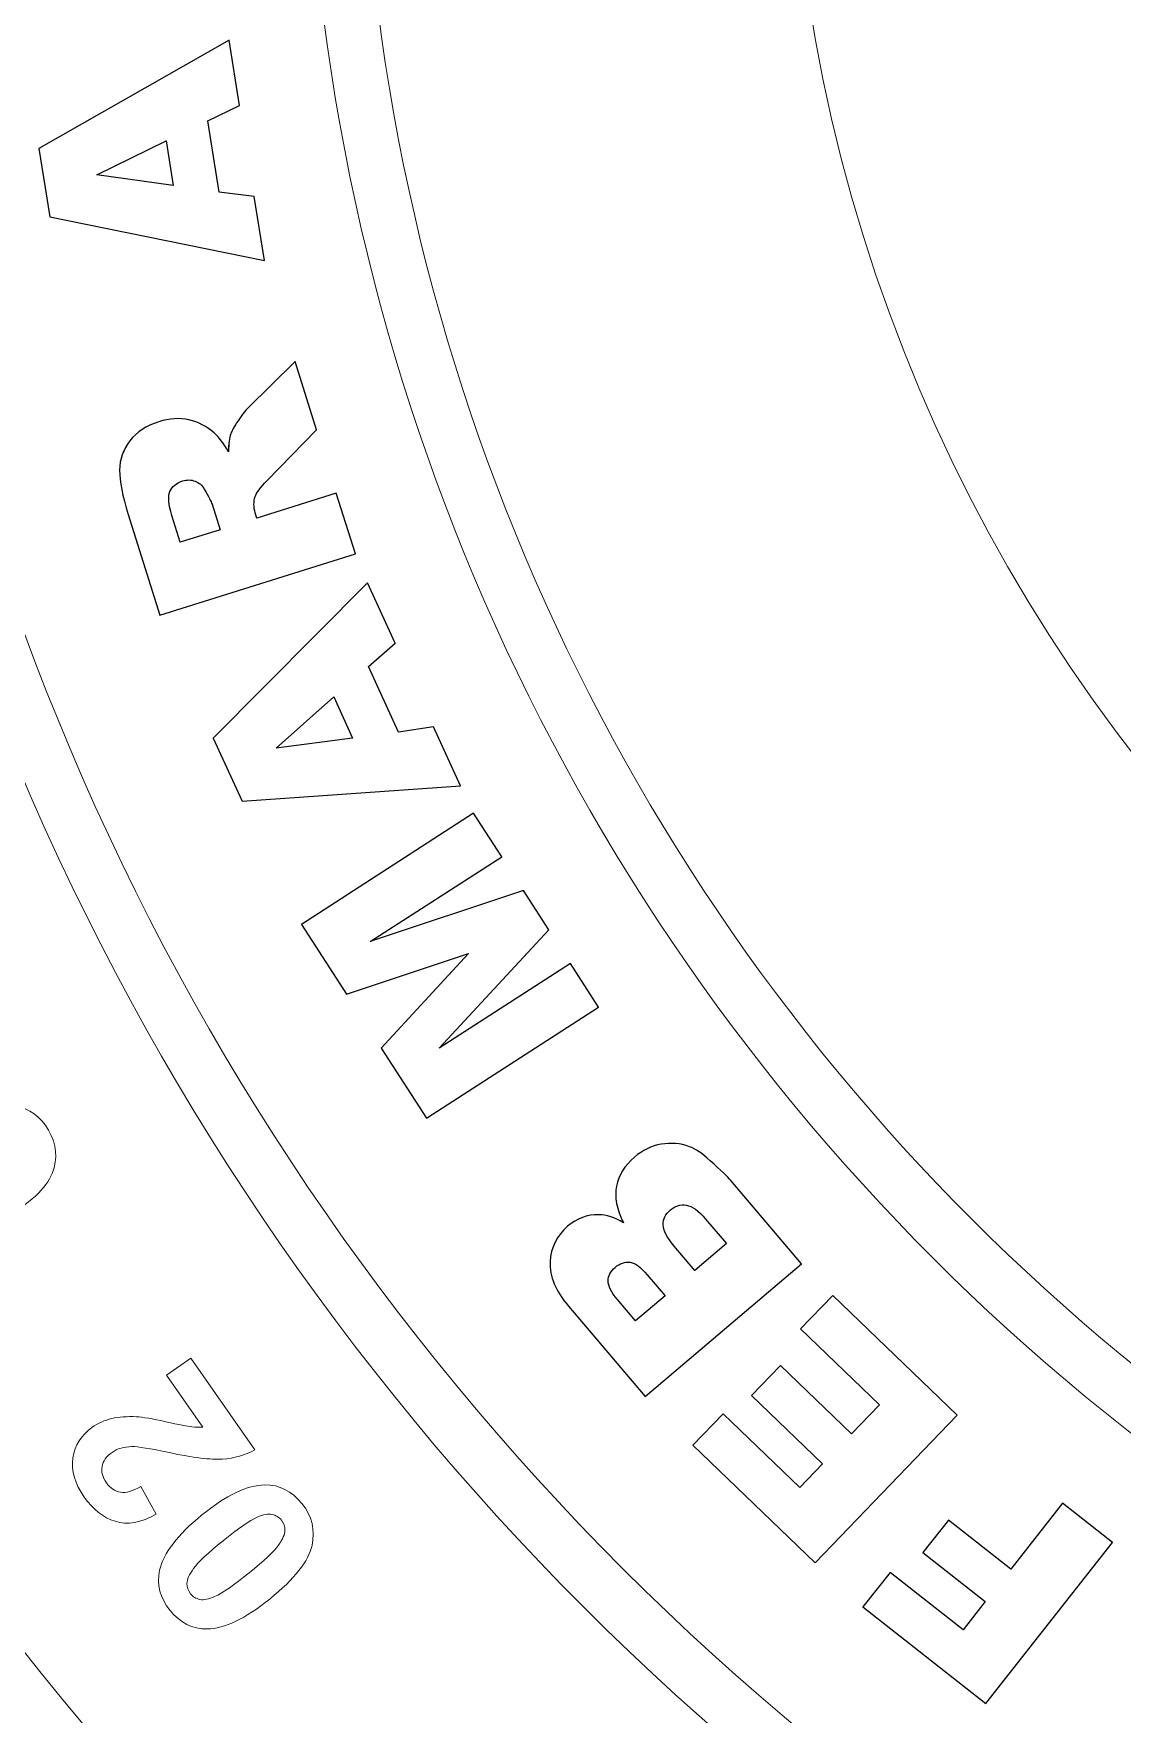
# Model space of a CAD drawing. Header units: millimetres. Extents: x -84 to 196, y -140 to 140.
# Drawn here: x -53.7 to -4.1, y -89.6 to -13 of the extents above; entities that cross this region are included whole.
import ezdxf

# ---------------------------------------------------------------- set-up
doc = ezdxf.new("R2010")
doc.units = ezdxf.units.MM
doc.header["$MEASUREMENT"] = 0
doc.layers.add('Layer 1', color=7, linetype='Continuous')

msp = doc.modelspace()

# ---------------------------------------------------------------- linework, layer by layer
at = {"layer": 'Layer 1', "color": 250, "lineweight": 9}
for points, knots in [([(55.7075, 140.0117), (133.0273, 140.0117), (195.7074, 77.3315), (195.7074, 0.0116), (195.7074, 0.0116), (195.7074, -77.3083), (133.0273, -139.9884), (55.7074, -139.9884), (55.7074, -139.9884), (-21.6125, -139.9884), (-84.2927, -77.3083), (-84.2927, 0.0116), (-84.2927, 0.0116), (-84.2927, 77.3315), (-21.6125, 140.0116), (55.7075, 140.0117)], [0, 0, 0, 0, 0.2, 0.2, 0.2, 0.2, 0.4, 0.4, 0.4, 0.4, 0.6, 0.6, 0.6, 0.6, 1, 1, 1, 1]), ([(56.199, 120.1045), (122.473, 120.1045), (176.1989, 66.3785), (176.1989, 0.1044), (176.1989, 0.1044), (176.1989, -66.1697), (122.473, -119.8956), (56.1989, -119.8956), (56.1989, -119.8956), (-10.0752, -119.8956), (-63.8011, -66.1697), (-63.8011, 0.1044), (-63.8011, 0.1044), (-63.8011, 66.3785), (-10.0752, 120.1044), (56.199, 120.1045)], [0, 0, 0, 0, 0.2, 0.2, 0.2, 0.2, 0.4, 0.4, 0.4, 0.4, 0.6, 0.6, 0.6, 0.6, 1, 1, 1, 1]), ([(56.199, 117.6046), (121.0925, 117.6046), (173.6989, 64.9979), (173.6989, 0.1044), (173.6989, 0.1044), (173.6989, -64.7891), (121.0924, -117.3956), (56.1989, -117.3956), (56.1989, -117.3956), (-8.6946, -117.3956), (-61.3011, -64.7891), (-61.3011, 0.1044), (-61.3011, 0.1044), (-61.3011, 64.998), (-8.6946, 117.6044), (56.199, 117.6046)], [0, 0, 0, 0, 0.2, 0.2, 0.2, 0.2, 0.4, 0.4, 0.4, 0.4, 0.6, 0.6, 0.6, 0.6, 1, 1, 1, 1]), ([(56.199, 97.6045), (110.0469, 97.6045), (153.6989, 53.9522), (153.6989, 0.1044), (153.6989, 0.1044), (153.6989, -53.7434), (110.0467, -97.3956), (56.1989, -97.3956), (56.1989, -97.3956), (2.3512, -97.3956), (-41.3011, -53.7434), (-41.3011, 0.1044), (-41.3011, 0.1044), (-41.3011, 53.9523), (2.3511, 97.6044), (56.199, 97.6045)], [0, 0, 0, 0, 0.2, 0.2, 0.2, 0.2, 0.4, 0.4, 0.4, 0.4, 0.6, 0.6, 0.6, 0.6, 1, 1, 1, 1]), ([(56.199, 95.1045), (108.6662, 95.1045), (151.1989, 52.5714), (151.1989, 0.1044), (151.1989, 0.1044), (151.1989, -52.3626), (108.666, -94.8956), (56.1989, -94.8956), (56.1989, -94.8956), (3.7318, -94.8956), (-38.8011, -52.3626), (-38.8011, 0.1044), (-38.8011, 0.1044), (-38.8011, 52.5715), (3.7318, 95.1044), (56.199, 95.1045)], [0, 0, 0, 0, 0.2, 0.2, 0.2, 0.2, 0.4, 0.4, 0.4, 0.4, 0.6, 0.6, 0.6, 0.6, 1, 1, 1, 1]), ([(55.7075, 75.0118), (97.1287, 75.0118), (130.7074, 41.4329), (130.7074, 0.0116), (130.7074, 0.0116), (130.7074, -41.4096), (97.1287, -74.9884), (55.7074, -74.9884), (55.7074, -74.9884), (14.2861, -74.9884), (-19.2926, -41.4097), (-19.2926, 0.0116), (-19.2926, 0.0116), (-19.2926, 41.433), (14.2861, 75.0116), (55.7075, 75.0118)], [0, 0, 0, 0, 0.2, 0.2, 0.2, 0.2, 0.4, 0.4, 0.4, 0.4, 0.6, 0.6, 0.6, 0.6, 1, 1, 1, 1]), ([(-45.7963, -17.0138), (-45.7963, -17.0138), (-45.2755, -20.2613), (-45.2755, -20.2613), (-45.2755, -20.2613), (-45.2755, -20.2613), (-43.6822, -20.464), (-43.6822, -20.464), (-43.6822, -20.464), (-43.6822, -20.464), (-43.2155, -23.376), (-43.2155, -23.376), (-43.2155, -23.376), (-43.2155, -23.376), (-52.9934, -21.3858), (-52.9934, -21.3858), (-52.9934, -21.3858), (-52.9934, -21.3858), (-53.4914, -18.2779), (-53.4914, -18.2779), (-53.4914, -18.2779), (-53.4914, -18.2779), (-44.8218, -13.3355), (-44.8218, -13.3355), (-44.8218, -13.3355), (-44.8218, -13.3355), (-44.3446, -16.317), (-44.3446, -16.317), (-44.3446, -16.317), (-44.3446, -16.317), (-45.7963, -17.0138), (-45.7963, -17.0138)], [0, 0, 0, 0, 0.1111111, 0.1111111, 0.1111111, 0.1111111, 0.2222222, 0.2222222, 0.2222222, 0.2222222, 0.3333333, 0.3333333, 0.3333333, 0.3333333, 0.4444444, 0.4444444, 0.4444444, 0.4444444, 0.5555556, 0.5555556, 0.5555556, 0.5555556, 0.6666667, 0.6666667, 0.6666667, 0.6666667, 0.7777778, 0.7777778, 0.7777778, 0.7777778, 1, 1, 1, 1]), ([(-47.6934, -17.9316), (-47.6934, -17.9316), (-50.8457, -19.4799), (-50.8457, -19.4799), (-50.8457, -19.4799), (-50.8457, -19.4799), (-47.3683, -19.9636), (-47.3683, -19.9636), (-47.3683, -19.9636), (-47.3683, -19.9636), (-47.6934, -17.9316), (-47.6934, -17.9316)], [0, 0, 0, 0, 0.25, 0.25, 0.25, 0.25, 0.5, 0.5, 0.5, 0.5, 1, 1, 1, 1]), ([(-39.0713, -36.7449), (-39.0713, -36.7449), (-47.9802, -39.5415), (-47.9802, -39.5415), (-47.9802, -39.5415), (-47.9802, -39.5415), (-49.4203, -34.9532), (-49.4203, -34.9532), (-49.4203, -34.9532), (-49.686, -34.1034), (-49.8131, -33.4306), (-49.8131, -32.9345), (-49.8131, -32.9345), (-49.8131, -32.4386), (-49.652, -31.9912), (-49.3434, -31.5924), (-49.3434, -31.5924), (-49.0347, -31.1912), (-48.596, -30.9041), (-48.0296, -30.7262), (-48.0296, -30.7262), (-47.535, -30.5698), (-47.0759, -30.5415), (-46.6521, -30.6392), (-46.6521, -30.6392), (-46.2262, -30.737), (-45.8442, -30.9368), (-45.5063, -31.2343), (-45.5063, -31.2343), (-45.2918, -31.4245), (-45.0734, -31.7105), (-44.8512, -32.0902), (-44.8512, -32.0902), (-44.8512, -31.7291), (-44.8112, -31.4551), (-44.7472, -31.2705), (-44.7472, -31.2705), (-44.7074, -31.1467), (-44.5977, -30.9514), (-44.4181, -30.6825), (-44.4181, -30.6825), (-44.2406, -30.4158), (-44.0961, -30.2294), (-43.9868, -30.1233), (-43.9868, -30.1233), (-43.9868, -30.1233), (-41.8208, -27.9821), (-41.8208, -27.9821), (-41.8208, -27.9821), (-41.8208, -27.9821), (-40.8457, -31.0933), (-40.8457, -31.0933), (-40.8457, -31.0933), (-40.8457, -31.0933), (-43.1062, -33.419), (-43.1062, -33.419), (-43.1062, -33.419), (-43.3991, -33.7155), (-43.5765, -33.9541), (-43.6361, -34.1322), (-43.6361, -34.1322), (-43.7112, -34.3733), (-43.7102, -34.6214), (-43.6309, -34.8719), (-43.6309, -34.8719), (-43.6309, -34.8719), (-43.5537, -35.1137), (-43.5537, -35.1137), (-43.5537, -35.1137), (-43.5537, -35.1137), (-39.9392, -33.98), (-39.9392, -33.98), (-39.9392, -33.98), (-39.9392, -33.98), (-39.0713, -36.7449), (-39.0713, -36.7449)], [0, 0, 0, 0, 0.05, 0.05, 0.05, 0.05, 0.1, 0.1, 0.1, 0.1, 0.15, 0.15, 0.15, 0.15, 0.2, 0.2, 0.2, 0.2, 0.25, 0.25, 0.25, 0.25, 0.3, 0.3, 0.3, 0.3, 0.35, 0.35, 0.35, 0.35, 0.4, 0.4, 0.4, 0.4, 0.45, 0.45, 0.45, 0.45, 0.5, 0.5, 0.5, 0.5, 0.55, 0.55, 0.55, 0.55, 0.6, 0.6, 0.6, 0.6, 0.65, 0.65, 0.65, 0.65, 0.7, 0.7, 0.7, 0.7, 0.75, 0.75, 0.75, 0.75, 0.8, 0.8, 0.8, 0.8, 0.85, 0.85, 0.85, 0.85, 0.9, 0.9, 0.9, 0.9, 1, 1, 1, 1]), ([(-45.238, -35.6429), (-45.238, -35.6429), (-45.6022, -34.4818), (-45.6022, -34.4818), (-45.6022, -34.4818), (-45.6408, -34.3577), (-45.7593, -34.1265), (-45.9535, -33.7905), (-45.9535, -33.7905), (-46.0463, -33.6203), (-46.1871, -33.5001), (-46.3717, -33.4318), (-46.3717, -33.4318), (-46.5585, -33.3634), (-46.7477, -33.3604), (-46.9438, -33.4225), (-46.9438, -33.4225), (-47.2313, -33.5124), (-47.4236, -33.6726), (-47.5204, -33.9027), (-47.5204, -33.9027), (-47.6173, -34.1327), (-47.5863, -34.5006), (-47.4278, -35.0018), (-47.4278, -35.0018), (-47.4278, -35.0018), (-47.0484, -36.211), (-47.0484, -36.211), (-47.0484, -36.211), (-47.0484, -36.211), (-45.238, -35.6429), (-45.238, -35.6429)], [0, 0, 0, 0, 0.1111111, 0.1111111, 0.1111111, 0.1111111, 0.2222222, 0.2222222, 0.2222222, 0.2222222, 0.3333333, 0.3333333, 0.3333333, 0.3333333, 0.4444444, 0.4444444, 0.4444444, 0.4444444, 0.5555556, 0.5555556, 0.5555556, 0.5555556, 0.6666667, 0.6666667, 0.6666667, 0.6666667, 0.7777778, 0.7777778, 0.7777778, 0.7777778, 1, 1, 1, 1]), ([(-38.4705, -41.8714), (-38.4705, -41.8714), (-37.1014, -44.8597), (-37.1014, -44.8597), (-37.1014, -44.8597), (-37.1014, -44.8597), (-35.5101, -44.6293), (-35.5101, -44.6293), (-35.5101, -44.6293), (-35.5101, -44.6293), (-34.2819, -47.3117), (-34.2819, -47.3117), (-34.2819, -47.3117), (-34.2819, -47.3117), (-44.2353, -48.0089), (-44.2353, -48.0089), (-44.2353, -48.0089), (-44.2353, -48.0089), (-45.5451, -45.1464), (-45.5451, -45.1464), (-45.5451, -45.1464), (-45.5451, -45.1464), (-38.517, -38.0667), (-38.517, -38.0667), (-38.517, -38.0667), (-38.517, -38.0667), (-37.2601, -40.8119), (-37.2601, -40.8119), (-37.2601, -40.8119), (-37.2601, -40.8119), (-38.4705, -41.8714), (-38.4705, -41.8714)], [0, 0, 0, 0, 0.1111111, 0.1111111, 0.1111111, 0.1111111, 0.2222222, 0.2222222, 0.2222222, 0.2222222, 0.3333333, 0.3333333, 0.3333333, 0.3333333, 0.4444444, 0.4444444, 0.4444444, 0.4444444, 0.5555556, 0.5555556, 0.5555556, 0.5555556, 0.6666667, 0.6666667, 0.6666667, 0.6666667, 0.7777778, 0.7777778, 0.7777778, 0.7777778, 1, 1, 1, 1]), ([(-40.0534, -43.2613), (-40.0534, -43.2613), (-42.6776, -45.5988), (-42.6776, -45.5988), (-42.6776, -45.5988), (-42.6776, -45.5988), (-39.1971, -45.1342), (-39.1971, -45.1342), (-39.1971, -45.1342), (-39.1971, -45.1342), (-40.0534, -43.2613), (-40.0534, -43.2613)], [0, 0, 0, 0, 0.25, 0.25, 0.25, 0.25, 0.5, 0.5, 0.5, 0.5, 1, 1, 1, 1]), ([(-35.8326, -62.4527), (-35.8326, -62.4527), (-37.8918, -59.2637), (-37.8918, -59.2637), (-37.8918, -59.2637), (-37.8918, -59.2637), (-33.913, -54.9514), (-33.913, -54.9514), (-33.913, -54.9514), (-33.913, -54.9514), (-39.4775, -56.8082), (-39.4775, -56.8082), (-39.4775, -56.8082), (-39.4775, -56.8082), (-41.5281, -53.63), (-41.5281, -53.63), (-41.5281, -53.63), (-41.5281, -53.63), (-33.6849, -48.5644), (-33.6849, -48.5644), (-33.6849, -48.5644), (-33.6849, -48.5644), (-32.4055, -50.5454), (-32.4055, -50.5454), (-32.4055, -50.5454), (-32.4055, -50.5454), (-38.3896, -54.4074), (-38.3896, -54.4074), (-38.3896, -54.4074), (-38.3896, -54.4074), (-31.4151, -52.08), (-31.4151, -52.08), (-31.4151, -52.08), (-31.4151, -52.08), (-30.2572, -53.8736), (-30.2572, -53.8736), (-30.2572, -53.8736), (-30.2572, -53.8736), (-35.253, -59.2641), (-35.253, -59.2641), (-35.253, -59.2641), (-35.253, -59.2641), (-29.271, -55.4041), (-29.271, -55.4041), (-29.271, -55.4041), (-29.271, -55.4041), (-27.9895, -57.3894), (-27.9895, -57.3894), (-27.9895, -57.3894), (-27.9895, -57.3894), (-35.8326, -62.4527), (-35.8326, -62.4527)], [0, 0, 0, 0, 0.0714286, 0.0714286, 0.0714286, 0.0714286, 0.1428571, 0.1428571, 0.1428571, 0.1428571, 0.2142857, 0.2142857, 0.2142857, 0.2142857, 0.2857143, 0.2857143, 0.2857143, 0.2857143, 0.3571429, 0.3571429, 0.3571429, 0.3571429, 0.4285714, 0.4285714, 0.4285714, 0.4285714, 0.5, 0.5, 0.5, 0.5, 0.5714286, 0.5714286, 0.5714286, 0.5714286, 0.6428571, 0.6428571, 0.6428571, 0.6428571, 0.7142857, 0.7142857, 0.7142857, 0.7142857, 0.7857143, 0.7857143, 0.7857143, 0.7857143, 0.8571429, 0.8571429, 0.8571429, 0.8571429, 1, 1, 1, 1]), ([(-59.7292, -66.8998), (-60.098, -66.266), (-60.1618, -65.64), (-59.9185, -65.0183), (-59.9185, -65.0183), (-59.6316, -64.28), (-58.8667, -63.5492), (-57.6272, -62.8255), (-57.6272, -62.8255), (-56.3894, -62.1019), (-55.3762, -61.7971), (-54.5838, -61.9091), (-54.5838, -61.9091), (-53.9309, -62.0023), (-53.42, -62.3658), (-53.0493, -62.9997), (-53.0493, -62.9997), (-52.6787, -63.637), (-52.6236, -64.293), (-52.8843, -64.9676), (-52.8843, -64.9676), (-53.1467, -65.6423), (-53.9047, -66.3467), (-55.16, -67.081), (-55.16, -67.081), (-56.3926, -67.7993), (-57.4039, -68.1024), (-58.1945, -67.9903), (-58.1945, -67.9903), (-58.8474, -67.8971), (-59.3585, -67.5336), (-59.7292, -66.8998)], [0, 0, 0, 0, 0.1111111, 0.1111111, 0.1111111, 0.1111111, 0.2222222, 0.2222222, 0.2222222, 0.2222222, 0.3333333, 0.3333333, 0.3333333, 0.3333333, 0.4444444, 0.4444444, 0.4444444, 0.4444444, 0.5555556, 0.5555556, 0.5555556, 0.5555556, 0.6666667, 0.6666667, 0.6666667, 0.6666667, 0.7777778, 0.7777778, 0.7777778, 0.7777778, 1, 1, 1, 1]), ([(-25.8719, -75.1342), (-25.8719, -75.1342), (-29.3649, -71.0142), (-29.3649, -71.0142), (-29.3649, -71.0142), (-29.9464, -70.3257), (-30.2233, -69.6541), (-30.1957, -68.9994), (-30.1957, -68.9994), (-30.166, -68.3426), (-29.902, -67.8024), (-29.3993, -67.3766), (-29.3993, -67.3766), (-28.9775, -67.0199), (-28.5066, -66.8442), (-27.9823, -66.8513), (-27.9823, -66.8513), (-27.6321, -66.8555), (-27.2564, -66.9772), (-26.8552, -67.2165), (-26.8552, -67.2165), (-27.1651, -66.599), (-27.273, -66.0438), (-27.1789, -65.5484), (-27.1789, -65.5484), (-27.0826, -65.0528), (-26.8083, -64.6127), (-26.3559, -64.228), (-26.3559, -64.228), (-25.9865, -63.9145), (-25.5808, -63.7188), (-25.1409, -63.6407), (-25.1409, -63.6407), (-24.6988, -63.5626), (-24.2683, -63.5998), (-23.8428, -63.7523), (-23.8428, -63.7523), (-23.58, -63.8473), (-23.2657, -64.06), (-22.9021, -64.3905), (-22.9021, -64.3905), (-22.4172, -64.8304), (-22.1056, -65.1324), (-21.9673, -65.2941), (-21.9673, -65.2941), (-21.9673, -65.2941), (-18.7466, -69.095), (-18.7466, -69.095), (-18.7466, -69.095), (-18.7466, -69.095), (-25.8719, -75.1342), (-25.8719, -75.1342)], [0, 0, 0, 0, 0.0714286, 0.0714286, 0.0714286, 0.0714286, 0.1428571, 0.1428571, 0.1428571, 0.1428571, 0.2142857, 0.2142857, 0.2142857, 0.2142857, 0.2857143, 0.2857143, 0.2857143, 0.2857143, 0.3571429, 0.3571429, 0.3571429, 0.3571429, 0.4285714, 0.4285714, 0.4285714, 0.4285714, 0.5, 0.5, 0.5, 0.5, 0.5714286, 0.5714286, 0.5714286, 0.5714286, 0.6428571, 0.6428571, 0.6428571, 0.6428571, 0.7142857, 0.7142857, 0.7142857, 0.7142857, 0.7857143, 0.7857143, 0.7857143, 0.7857143, 0.8571429, 0.8571429, 0.8571429, 0.8571429, 1, 1, 1, 1]), ([(-22.1592, -68.1712), (-22.1592, -68.1712), (-23.1125, -67.05), (-23.1125, -67.05), (-23.1125, -67.05), (-23.4323, -66.6696), (-23.7271, -66.4592), (-23.9922, -66.4186), (-23.9922, -66.4186), (-24.2596, -66.3758), (-24.5059, -66.4528), (-24.7332, -66.6452), (-24.7332, -66.6452), (-24.9429, -66.8224), (-25.0457, -67.0437), (-25.0457, -67.307), (-25.0457, -67.307), (-25.0457, -67.5681), (-24.8771, -67.8931), (-24.5507, -68.2778), (-24.5507, -68.2778), (-24.5507, -68.2778), (-23.604, -69.3947), (-23.604, -69.3947), (-23.604, -69.3947), (-23.604, -69.3947), (-22.1592, -68.1712), (-22.1592, -68.1712)], [0, 0, 0, 0, 0.125, 0.125, 0.125, 0.125, 0.25, 0.25, 0.25, 0.25, 0.375, 0.375, 0.375, 0.375, 0.5, 0.5, 0.5, 0.5, 0.625, 0.625, 0.625, 0.625, 0.75, 0.75, 0.75, 0.75, 1, 1, 1, 1]), ([(-24.9591, -70.5446), (-24.9591, -70.5446), (-25.7718, -69.5872), (-25.7718, -69.5872), (-25.7718, -69.5872), (-26.0615, -69.2441), (-26.3237, -69.0556), (-26.5562, -69.0216), (-26.5562, -69.0216), (-26.7888, -68.9877), (-27.0155, -69.0648), (-27.2384, -69.255), (-27.2384, -69.255), (-27.4461, -69.4301), (-27.5551, -69.634), (-27.5551, -69.8668), (-27.5551, -69.8668), (-27.5551, -70.1018), (-27.4165, -70.3853), (-27.1334, -70.7175), (-27.1334, -70.7175), (-27.1334, -70.7175), (-26.3098, -71.6901), (-26.3098, -71.6901), (-26.3098, -71.6901), (-26.3098, -71.6901), (-24.9591, -70.5446), (-24.9591, -70.5446)], [0, 0, 0, 0, 0.125, 0.125, 0.125, 0.125, 0.25, 0.25, 0.25, 0.25, 0.375, 0.375, 0.375, 0.375, 0.5, 0.5, 0.5, 0.5, 0.625, 0.625, 0.625, 0.625, 0.75, 0.75, 0.75, 0.75, 1, 1, 1, 1]), ([(-18.1219, -82.7177), (-18.1219, -82.7177), (-23.6937, -77.3559), (-23.6937, -77.3559), (-23.6937, -77.3559), (-23.6937, -77.3559), (-22.3105, -75.9193), (-22.3105, -75.9193), (-22.3105, -75.9193), (-22.3105, -75.9193), (-18.8235, -79.2774), (-18.8235, -79.2774), (-18.8235, -79.2774), (-18.8235, -79.2774), (-17.7934, -78.208), (-17.7934, -78.208), (-17.7934, -78.208), (-17.7934, -78.208), (-21.0297, -75.0931), (-21.0297, -75.0931), (-21.0297, -75.0931), (-21.0297, -75.0931), (-19.708, -73.7212), (-19.708, -73.7212), (-19.708, -73.7212), (-19.708, -73.7212), (-16.4738, -76.8361), (-16.4738, -76.8361), (-16.4738, -76.8361), (-16.4738, -76.8361), (-15.1958, -75.5096), (-15.1958, -75.5096), (-15.1958, -75.5096), (-15.1958, -75.5096), (-18.7843, -72.0528), (-18.7843, -72.0528), (-18.7843, -72.0528), (-18.7843, -72.0528), (-17.3178, -70.5297), (-17.3178, -70.5297), (-17.3178, -70.5297), (-17.3178, -70.5297), (-11.6467, -75.9921), (-11.6467, -75.9921), (-11.6467, -75.9921), (-11.6467, -75.9921), (-18.1219, -82.7177), (-18.1219, -82.7177)], [0, 0, 0, 0, 0.0769231, 0.0769231, 0.0769231, 0.0769231, 0.1538462, 0.1538462, 0.1538462, 0.1538462, 0.2307692, 0.2307692, 0.2307692, 0.2307692, 0.3076923, 0.3076923, 0.3076923, 0.3076923, 0.3846154, 0.3846154, 0.3846154, 0.3846154, 0.4615385, 0.4615385, 0.4615385, 0.4615385, 0.5384615, 0.5384615, 0.5384615, 0.5384615, 0.6153846, 0.6153846, 0.6153846, 0.6153846, 0.6923077, 0.6923077, 0.6923077, 0.6923077, 0.7692308, 0.7692308, 0.7692308, 0.7692308, 0.8461538, 0.8461538, 0.8461538, 0.8461538, 1, 1, 1, 1]), ([(-47.6768, -74.1664), (-47.6768, -74.1664), (-46.5714, -73.3923), (-46.5714, -73.3923), (-46.5714, -73.3923), (-46.5714, -73.3923), (-43.6513, -77.56), (-43.6513, -77.56), (-43.6513, -77.56), (-44.0996, -77.8085), (-44.5912, -77.9508), (-45.1224, -77.987), (-45.1224, -77.987), (-45.6537, -78.0232), (-46.4625, -77.9248), (-47.5472, -77.6918), (-47.5472, -77.6918), (-48.4223, -77.5064), (-48.9912, -77.4135), (-49.2542, -77.4167), (-49.2542, -77.4167), (-49.6141, -77.4259), (-49.913, -77.5135), (-50.1524, -77.6826), (-50.1524, -77.6826), (-50.4185, -77.8673), (-50.572, -78.0812), (-50.6146, -78.3243), (-50.6146, -78.3243), (-50.6573, -78.5674), (-50.5904, -78.8132), (-50.4144, -79.0651), (-50.4144, -79.0651), (-50.24, -79.3118), (-50.0277, -79.4581), (-49.7758, -79.499), (-49.7758, -79.499), (-49.5222, -79.5417), (-49.2145, -79.4525), (-48.8529, -79.2315), (-48.8529, -79.2315), (-48.8529, -79.2315), (-48.1401, -80.4986), (-48.1401, -80.4986), (-48.1401, -80.4986), (-48.8436, -80.8879), (-49.4691, -80.9956), (-50.0144, -80.8218), (-50.0144, -80.8218), (-50.5615, -80.6497), (-51.0294, -80.2842), (-51.4217, -79.7253), (-51.4217, -79.7253), (-51.8506, -79.1132), (-52.022, -78.5173), (-51.938, -77.936), (-51.938, -77.936), (-51.8519, -77.3545), (-51.5641, -76.893), (-51.0744, -76.5478), (-51.0744, -76.5478), (-50.794, -76.3525), (-50.493, -76.2157), (-50.1714, -76.139), (-50.1714, -76.139), (-49.8481, -76.0623), (-49.4722, -76.0354), (-49.0436, -76.0601), (-49.0436, -76.0601), (-48.7597, -76.0748), (-48.314, -76.149), (-47.7066, -76.2829), (-47.7066, -76.2829), (-47.1009, -76.4166), (-46.7047, -76.4957), (-46.5215, -76.5167), (-46.5215, -76.5167), (-46.3381, -76.5376), (-46.1724, -76.5407), (-46.0223, -76.5279), (-46.0223, -76.5279), (-46.0223, -76.5279), (-47.6768, -74.1664), (-47.6768, -74.1664)], [0, 0, 0, 0, 0.0454545, 0.0454545, 0.0454545, 0.0454545, 0.0909091, 0.0909091, 0.0909091, 0.0909091, 0.1363636, 0.1363636, 0.1363636, 0.1363636, 0.1818182, 0.1818182, 0.1818182, 0.1818182, 0.2272727, 0.2272727, 0.2272727, 0.2272727, 0.2727273, 0.2727273, 0.2727273, 0.2727273, 0.3181818, 0.3181818, 0.3181818, 0.3181818, 0.3636364, 0.3636364, 0.3636364, 0.3636364, 0.4090909, 0.4090909, 0.4090909, 0.4090909, 0.4545455, 0.4545455, 0.4545455, 0.4545455, 0.5, 0.5, 0.5, 0.5, 0.5454545, 0.5454545, 0.5454545, 0.5454545, 0.5909091, 0.5909091, 0.5909091, 0.5909091, 0.6363636, 0.6363636, 0.6363636, 0.6363636, 0.6818182, 0.6818182, 0.6818182, 0.6818182, 0.7272727, 0.7272727, 0.7272727, 0.7272727, 0.7727273, 0.7727273, 0.7727273, 0.7727273, 0.8181818, 0.8181818, 0.8181818, 0.8181818, 0.8636364, 0.8636364, 0.8636364, 0.8636364, 0.9090909, 0.9090909, 0.9090909, 0.9090909, 1, 1, 1, 1]), ([(-47.5135, -84.8808), (-47.9746, -84.3118), (-48.1343, -83.7017), (-47.9888, -83.0506), (-47.9888, -83.0506), (-47.8171, -82.2778), (-47.1747, -81.4372), (-46.0593, -80.5325), (-46.0593, -80.5325), (-44.9477, -79.6295), (-43.9922, -79.1713), (-43.1915, -79.1613), (-43.1915, -79.1613), (-42.5336, -79.155), (-41.9722, -79.4347), (-41.5093, -80.0055), (-41.5093, -80.0055), (-41.0445, -80.5763), (-40.8901, -81.2163), (-41.046, -81.9239), (-41.046, -81.9239), (-41.2003, -82.6314), (-41.8429, -83.4438), (-42.9705, -84.3609), (-42.9705, -84.3609), (-44.0769, -85.2586), (-45.0304, -85.7132), (-45.8295, -85.7233), (-45.8295, -85.7233), (-46.4891, -85.7313), (-47.0505, -85.4499), (-47.5135, -84.8808)], [0, 0, 0, 0, 0.1111111, 0.1111111, 0.1111111, 0.1111111, 0.2222222, 0.2222222, 0.2222222, 0.2222222, 0.3333333, 0.3333333, 0.3333333, 0.3333333, 0.4444444, 0.4444444, 0.4444444, 0.4444444, 0.5555556, 0.5555556, 0.5555556, 0.5555556, 0.6666667, 0.6666667, 0.6666667, 0.6666667, 0.7777778, 0.7777778, 0.7777778, 0.7777778, 1, 1, 1, 1]), ([(-10.3441, -89.1279), (-10.3441, -89.1279), (-15.9492, -84.7223), (-15.9492, -84.7223), (-15.9492, -84.7223), (-15.9492, -84.7223), (-14.7095, -83.1466), (-14.7095, -83.1466), (-14.7095, -83.1466), (-14.7095, -83.1466), (-11.382, -85.7612), (-11.382, -85.7612), (-11.382, -85.7612), (-11.382, -85.7612), (-10.3754, -84.4811), (-10.3754, -84.4811), (-10.3754, -84.4811), (-10.3754, -84.4811), (-13.2182, -82.2455), (-13.2182, -82.2455), (-13.2182, -82.2455), (-13.2182, -82.2455), (-12.0525, -80.7655), (-12.0525, -80.7655), (-12.0525, -80.7655), (-12.0525, -80.7655), (-9.2097, -82.9988), (-9.2097, -82.9988), (-9.2097, -82.9988), (-9.2097, -82.9988), (-6.8544, -80.0017), (-6.8544, -80.0017), (-6.8544, -80.0017), (-6.8544, -80.0017), (-4.5766, -81.7905), (-4.5766, -81.7905), (-4.5766, -81.7905), (-4.5766, -81.7905), (-10.3441, -89.1279), (-10.3441, -89.1279)], [0, 0, 0, 0, 0.0909091, 0.0909091, 0.0909091, 0.0909091, 0.1818182, 0.1818182, 0.1818182, 0.1818182, 0.2727273, 0.2727273, 0.2727273, 0.2727273, 0.3636364, 0.3636364, 0.3636364, 0.3636364, 0.4545455, 0.4545455, 0.4545455, 0.4545455, 0.5454545, 0.5454545, 0.5454545, 0.5454545, 0.6363636, 0.6363636, 0.6363636, 0.6363636, 0.7272727, 0.7272727, 0.7272727, 0.7272727, 0.8181818, 0.8181818, 0.8181818, 0.8181818, 1, 1, 1, 1]), ([(-46.5779, -84.1228), (-46.4684, -84.2585), (-46.3254, -84.3447), (-46.1525, -84.3814), (-46.1525, -84.3814), (-45.9778, -84.4182), (-45.7557, -84.3738), (-45.4825, -84.2499), (-45.4825, -84.2499), (-45.128, -84.0907), (-44.6064, -83.7318), (-43.9158, -83.1717), (-43.9158, -83.1717), (-43.227, -82.6114), (-42.7814, -82.191), (-42.5789, -81.912), (-42.5789, -81.912), (-42.3783, -81.6331), (-42.2783, -81.4054), (-42.2783, -81.2307), (-42.2783, -81.2307), (-42.2783, -81.0561), (-42.3335, -80.8992), (-42.4431, -80.7635), (-42.4431, -80.7635), (-42.5544, -80.6279), (-42.6974, -80.5417), (-42.8702, -80.5049), (-42.8702, -80.5049), (-43.045, -80.4681), (-43.2671, -80.5126), (-43.5403, -80.6346), (-43.5403, -80.6346), (-43.8911, -80.7921), (-44.4128, -81.151), (-45.1017, -81.7111), (-45.1017, -81.7111), (-45.7923, -82.2713), (-46.2379, -82.6917), (-46.4385, -82.9708), (-46.4385, -82.9708), (-46.641, -83.2497), (-46.7428, -83.4774), (-46.7428, -83.6538), (-46.7428, -83.6538), (-46.7428, -83.8302), (-46.6893, -83.9853), (-46.5779, -84.1228)], [0, 0, 0, 0, 0.0769231, 0.0769231, 0.0769231, 0.0769231, 0.1538462, 0.1538462, 0.1538462, 0.1538462, 0.2307692, 0.2307692, 0.2307692, 0.2307692, 0.3076923, 0.3076923, 0.3076923, 0.3076923, 0.3846154, 0.3846154, 0.3846154, 0.3846154, 0.4615385, 0.4615385, 0.4615385, 0.4615385, 0.5384615, 0.5384615, 0.5384615, 0.5384615, 0.6153846, 0.6153846, 0.6153846, 0.6153846, 0.6923077, 0.6923077, 0.6923077, 0.6923077, 0.7692308, 0.7692308, 0.7692308, 0.7692308, 0.8461538, 0.8461538, 0.8461538, 0.8461538, 1, 1, 1, 1])]:
    msp.add_open_spline(points, degree=3, knots=knots, dxfattribs=at)
at = {"layer": 'Layer 1', "color": 7}
for points, knots in [([(-45.7963, -17.0138), (-45.7963, -17.0138), (-45.2755, -20.2613), (-45.2755, -20.2613), (-45.2755, -20.2613), (-45.2755, -20.2613), (-43.6822, -20.464), (-43.6822, -20.464), (-43.6822, -20.464), (-43.6822, -20.464), (-43.2155, -23.376), (-43.2155, -23.376), (-43.2155, -23.376), (-43.2155, -23.376), (-52.9934, -21.3858), (-52.9934, -21.3858), (-52.9934, -21.3858), (-52.9934, -21.3858), (-53.4914, -18.2779), (-53.4914, -18.2779), (-53.4914, -18.2779), (-53.4914, -18.2779), (-44.8218, -13.3355), (-44.8218, -13.3355), (-44.8218, -13.3355), (-44.8218, -13.3355), (-44.3446, -16.317), (-44.3446, -16.317), (-44.3446, -16.317), (-44.3446, -16.317), (-45.7963, -17.0138), (-45.7963, -17.0138)], [0, 0, 0, 0, 0.1111111, 0.1111111, 0.1111111, 0.1111111, 0.2222222, 0.2222222, 0.2222222, 0.2222222, 0.3333333, 0.3333333, 0.3333333, 0.3333333, 0.4444444, 0.4444444, 0.4444444, 0.4444444, 0.5555556, 0.5555556, 0.5555556, 0.5555556, 0.6666667, 0.6666667, 0.6666667, 0.6666667, 0.7777778, 0.7777778, 0.7777778, 0.7777778, 1, 1, 1, 1]), ([(-47.6934, -17.9316), (-47.6934, -17.9316), (-50.8457, -19.4799), (-50.8457, -19.4799), (-50.8457, -19.4799), (-50.8457, -19.4799), (-47.3683, -19.9636), (-47.3683, -19.9636), (-47.3683, -19.9636), (-47.3683, -19.9636), (-47.6934, -17.9316), (-47.6934, -17.9316)], [0, 0, 0, 0, 0.25, 0.25, 0.25, 0.25, 0.5, 0.5, 0.5, 0.5, 1, 1, 1, 1]), ([(-39.0713, -36.7449), (-39.0713, -36.7449), (-47.9802, -39.5415), (-47.9802, -39.5415), (-47.9802, -39.5415), (-47.9802, -39.5415), (-49.4203, -34.9532), (-49.4203, -34.9532), (-49.4203, -34.9532), (-49.686, -34.1034), (-49.8177, -33.4306), (-49.8131, -32.9345), (-49.8131, -32.9345), (-49.8086, -32.4386), (-49.652, -31.9912), (-49.3434, -31.5924), (-49.3434, -31.5924), (-49.0347, -31.1912), (-48.596, -30.9041), (-48.0296, -30.7262), (-48.0296, -30.7262), (-47.535, -30.5698), (-47.0759, -30.5415), (-46.6521, -30.6392), (-46.6521, -30.6392), (-46.2262, -30.737), (-45.8442, -30.9368), (-45.5063, -31.2343), (-45.5063, -31.2343), (-45.2918, -31.4245), (-45.0734, -31.7105), (-44.8512, -32.0902), (-44.8512, -32.0902), (-44.8451, -31.7291), (-44.8112, -31.4551), (-44.7472, -31.2705), (-44.7472, -31.2705), (-44.7074, -31.1467), (-44.5977, -30.9514), (-44.4181, -30.6825), (-44.4181, -30.6825), (-44.2406, -30.4158), (-44.0961, -30.2294), (-43.9868, -30.1233), (-43.9868, -30.1233), (-43.9868, -30.1233), (-41.8208, -27.9821), (-41.8208, -27.9821), (-41.8208, -27.9821), (-41.8208, -27.9821), (-40.8457, -31.0933), (-40.8457, -31.0933), (-40.8457, -31.0933), (-40.8457, -31.0933), (-43.1062, -33.419), (-43.1062, -33.419), (-43.1062, -33.419), (-43.3991, -33.7155), (-43.5765, -33.9541), (-43.6361, -34.1322), (-43.6361, -34.1322), (-43.7112, -34.3733), (-43.7102, -34.6214), (-43.6309, -34.8719), (-43.6309, -34.8719), (-43.6309, -34.8719), (-43.5537, -35.1137), (-43.5537, -35.1137), (-43.5537, -35.1137), (-43.5537, -35.1137), (-39.9392, -33.98), (-39.9392, -33.98), (-39.9392, -33.98), (-39.9392, -33.98), (-39.0713, -36.7449), (-39.0713, -36.7449)], [0, 0, 0, 0, 0.05, 0.05, 0.05, 0.05, 0.1, 0.1, 0.1, 0.1, 0.15, 0.15, 0.15, 0.15, 0.2, 0.2, 0.2, 0.2, 0.25, 0.25, 0.25, 0.25, 0.3, 0.3, 0.3, 0.3, 0.35, 0.35, 0.35, 0.35, 0.4, 0.4, 0.4, 0.4, 0.45, 0.45, 0.45, 0.45, 0.5, 0.5, 0.5, 0.5, 0.55, 0.55, 0.55, 0.55, 0.6, 0.6, 0.6, 0.6, 0.65, 0.65, 0.65, 0.65, 0.7, 0.7, 0.7, 0.7, 0.75, 0.75, 0.75, 0.75, 0.8, 0.8, 0.8, 0.8, 0.85, 0.85, 0.85, 0.85, 0.9, 0.9, 0.9, 0.9, 1, 1, 1, 1]), ([(-45.238, -35.6429), (-45.238, -35.6429), (-45.6022, -34.4818), (-45.6022, -34.4818), (-45.6022, -34.4818), (-45.6408, -34.3577), (-45.7593, -34.1265), (-45.9535, -33.7905), (-45.9535, -33.7905), (-46.0463, -33.6203), (-46.1871, -33.5001), (-46.3717, -33.4318), (-46.3717, -33.4318), (-46.5585, -33.3634), (-46.7477, -33.3604), (-46.9438, -33.4225), (-46.9438, -33.4225), (-47.2313, -33.5124), (-47.4236, -33.6726), (-47.5204, -33.9027), (-47.5204, -33.9027), (-47.6173, -34.1327), (-47.5863, -34.5006), (-47.4278, -35.0018), (-47.4278, -35.0018), (-47.4278, -35.0018), (-47.0484, -36.211), (-47.0484, -36.211), (-47.0484, -36.211), (-47.0484, -36.211), (-45.238, -35.6429), (-45.238, -35.6429)], [0, 0, 0, 0, 0.1111111, 0.1111111, 0.1111111, 0.1111111, 0.2222222, 0.2222222, 0.2222222, 0.2222222, 0.3333333, 0.3333333, 0.3333333, 0.3333333, 0.4444444, 0.4444444, 0.4444444, 0.4444444, 0.5555556, 0.5555556, 0.5555556, 0.5555556, 0.6666667, 0.6666667, 0.6666667, 0.6666667, 0.7777778, 0.7777778, 0.7777778, 0.7777778, 1, 1, 1, 1]), ([(-38.4705, -41.8714), (-38.4705, -41.8714), (-37.1014, -44.8597), (-37.1014, -44.8597), (-37.1014, -44.8597), (-37.1014, -44.8597), (-35.5101, -44.6293), (-35.5101, -44.6293), (-35.5101, -44.6293), (-35.5101, -44.6293), (-34.2819, -47.3117), (-34.2819, -47.3117), (-34.2819, -47.3117), (-34.2819, -47.3117), (-44.2353, -48.0089), (-44.2353, -48.0089), (-44.2353, -48.0089), (-44.2353, -48.0089), (-45.5451, -45.1464), (-45.5451, -45.1464), (-45.5451, -45.1464), (-45.5451, -45.1464), (-38.517, -38.0667), (-38.517, -38.0667), (-38.517, -38.0667), (-38.517, -38.0667), (-37.2601, -40.8119), (-37.2601, -40.8119), (-37.2601, -40.8119), (-37.2601, -40.8119), (-38.4705, -41.8714), (-38.4705, -41.8714)], [0, 0, 0, 0, 0.1111111, 0.1111111, 0.1111111, 0.1111111, 0.2222222, 0.2222222, 0.2222222, 0.2222222, 0.3333333, 0.3333333, 0.3333333, 0.3333333, 0.4444444, 0.4444444, 0.4444444, 0.4444444, 0.5555556, 0.5555556, 0.5555556, 0.5555556, 0.6666667, 0.6666667, 0.6666667, 0.6666667, 0.7777778, 0.7777778, 0.7777778, 0.7777778, 1, 1, 1, 1]), ([(-40.0534, -43.2613), (-40.0534, -43.2613), (-42.6776, -45.5988), (-42.6776, -45.5988), (-42.6776, -45.5988), (-42.6776, -45.5988), (-39.1971, -45.1342), (-39.1971, -45.1342), (-39.1971, -45.1342), (-39.1971, -45.1342), (-40.0534, -43.2613), (-40.0534, -43.2613)], [0, 0, 0, 0, 0.25, 0.25, 0.25, 0.25, 0.5, 0.5, 0.5, 0.5, 1, 1, 1, 1]), ([(-35.8326, -62.4527), (-35.8326, -62.4527), (-37.8918, -59.2637), (-37.8918, -59.2637), (-37.8918, -59.2637), (-37.8918, -59.2637), (-33.913, -54.9514), (-33.913, -54.9514), (-33.913, -54.9514), (-33.913, -54.9514), (-39.4775, -56.8082), (-39.4775, -56.8082), (-39.4775, -56.8082), (-39.4775, -56.8082), (-41.5281, -53.63), (-41.5281, -53.63), (-41.5281, -53.63), (-41.5281, -53.63), (-33.6849, -48.5644), (-33.6849, -48.5644), (-33.6849, -48.5644), (-33.6849, -48.5644), (-32.4055, -50.5454), (-32.4055, -50.5454), (-32.4055, -50.5454), (-32.4055, -50.5454), (-38.3896, -54.4074), (-38.3896, -54.4074), (-38.3896, -54.4074), (-38.3896, -54.4074), (-31.4151, -52.08), (-31.4151, -52.08), (-31.4151, -52.08), (-31.4151, -52.08), (-30.2572, -53.8736), (-30.2572, -53.8736), (-30.2572, -53.8736), (-30.2572, -53.8736), (-35.253, -59.2641), (-35.253, -59.2641), (-35.253, -59.2641), (-35.253, -59.2641), (-29.271, -55.4041), (-29.271, -55.4041), (-29.271, -55.4041), (-29.271, -55.4041), (-27.9895, -57.3894), (-27.9895, -57.3894), (-27.9895, -57.3894), (-27.9895, -57.3894), (-35.8326, -62.4527), (-35.8326, -62.4527)], [0, 0, 0, 0, 0.0714286, 0.0714286, 0.0714286, 0.0714286, 0.1428571, 0.1428571, 0.1428571, 0.1428571, 0.2142857, 0.2142857, 0.2142857, 0.2142857, 0.2857143, 0.2857143, 0.2857143, 0.2857143, 0.3571429, 0.3571429, 0.3571429, 0.3571429, 0.4285714, 0.4285714, 0.4285714, 0.4285714, 0.5, 0.5, 0.5, 0.5, 0.5714286, 0.5714286, 0.5714286, 0.5714286, 0.6428571, 0.6428571, 0.6428571, 0.6428571, 0.7142857, 0.7142857, 0.7142857, 0.7142857, 0.7857143, 0.7857143, 0.7857143, 0.7857143, 0.8571429, 0.8571429, 0.8571429, 0.8571429, 1, 1, 1, 1]), ([(-25.8719, -75.1342), (-25.8719, -75.1342), (-29.3649, -71.0142), (-29.3649, -71.0142), (-29.3649, -71.0142), (-29.9464, -70.3257), (-30.2233, -69.6541), (-30.1957, -68.9994), (-30.1957, -68.9994), (-30.166, -68.3426), (-29.902, -67.8024), (-29.3993, -67.3766), (-29.3993, -67.3766), (-28.9775, -67.0199), (-28.5066, -66.8442), (-27.9823, -66.8513), (-27.9823, -66.8513), (-27.6321, -66.8555), (-27.2564, -66.9772), (-26.8552, -67.2165), (-26.8552, -67.2165), (-27.1651, -66.599), (-27.273, -66.0438), (-27.1789, -65.5484), (-27.1789, -65.5484), (-27.0826, -65.0528), (-26.8083, -64.6127), (-26.3559, -64.228), (-26.3559, -64.228), (-25.9865, -63.9145), (-25.5808, -63.7188), (-25.1409, -63.6407), (-25.1409, -63.6407), (-24.6988, -63.5626), (-24.2683, -63.5998), (-23.8428, -63.7523), (-23.8428, -63.7523), (-23.58, -63.8473), (-23.2657, -64.06), (-22.9021, -64.3905), (-22.9021, -64.3905), (-22.4172, -64.8304), (-22.1056, -65.1324), (-21.9673, -65.2941), (-21.9673, -65.2941), (-21.9673, -65.2941), (-18.7466, -69.095), (-18.7466, -69.095), (-18.7466, -69.095), (-18.7466, -69.095), (-25.8719, -75.1342), (-25.8719, -75.1342)], [0, 0, 0, 0, 0.0714286, 0.0714286, 0.0714286, 0.0714286, 0.1428571, 0.1428571, 0.1428571, 0.1428571, 0.2142857, 0.2142857, 0.2142857, 0.2142857, 0.2857143, 0.2857143, 0.2857143, 0.2857143, 0.3571429, 0.3571429, 0.3571429, 0.3571429, 0.4285714, 0.4285714, 0.4285714, 0.4285714, 0.5, 0.5, 0.5, 0.5, 0.5714286, 0.5714286, 0.5714286, 0.5714286, 0.6428571, 0.6428571, 0.6428571, 0.6428571, 0.7142857, 0.7142857, 0.7142857, 0.7142857, 0.7857143, 0.7857143, 0.7857143, 0.7857143, 0.8571429, 0.8571429, 0.8571429, 0.8571429, 1, 1, 1, 1]), ([(-22.1592, -68.1712), (-22.1592, -68.1712), (-23.1125, -67.05), (-23.1125, -67.05), (-23.1125, -67.05), (-23.4323, -66.6696), (-23.7271, -66.4592), (-23.9922, -66.4186), (-23.9922, -66.4186), (-24.2596, -66.3758), (-24.5059, -66.4528), (-24.7332, -66.6452), (-24.7332, -66.6452), (-24.9429, -66.8224), (-25.0464, -67.0437), (-25.0457, -67.307), (-25.0457, -67.307), (-25.0428, -67.5681), (-24.8771, -67.8931), (-24.5507, -68.2778), (-24.5507, -68.2778), (-24.5507, -68.2778), (-23.604, -69.3947), (-23.604, -69.3947), (-23.604, -69.3947), (-23.604, -69.3947), (-22.1592, -68.1712), (-22.1592, -68.1712)], [0, 0, 0, 0, 0.125, 0.125, 0.125, 0.125, 0.25, 0.25, 0.25, 0.25, 0.375, 0.375, 0.375, 0.375, 0.5, 0.5, 0.5, 0.5, 0.625, 0.625, 0.625, 0.625, 0.75, 0.75, 0.75, 0.75, 1, 1, 1, 1]), ([(-24.9591, -70.5446), (-24.9591, -70.5446), (-25.7718, -69.5872), (-25.7718, -69.5872), (-25.7718, -69.5872), (-26.0615, -69.2441), (-26.3237, -69.0556), (-26.5562, -69.0216), (-26.5562, -69.0216), (-26.7888, -68.9877), (-27.0155, -69.0648), (-27.2384, -69.255), (-27.2384, -69.255), (-27.4461, -69.4301), (-27.5517, -69.634), (-27.5551, -69.8668), (-27.5551, -69.8668), (-27.5564, -70.1018), (-27.4165, -70.3853), (-27.1334, -70.7175), (-27.1334, -70.7175), (-27.1334, -70.7175), (-26.3098, -71.6901), (-26.3098, -71.6901), (-26.3098, -71.6901), (-26.3098, -71.6901), (-24.9591, -70.5446), (-24.9591, -70.5446)], [0, 0, 0, 0, 0.125, 0.125, 0.125, 0.125, 0.25, 0.25, 0.25, 0.25, 0.375, 0.375, 0.375, 0.375, 0.5, 0.5, 0.5, 0.5, 0.625, 0.625, 0.625, 0.625, 0.75, 0.75, 0.75, 0.75, 1, 1, 1, 1]), ([(-18.1219, -82.7177), (-18.1219, -82.7177), (-23.6937, -77.3559), (-23.6937, -77.3559), (-23.6937, -77.3559), (-23.6937, -77.3559), (-22.3105, -75.9193), (-22.3105, -75.9193), (-22.3105, -75.9193), (-22.3105, -75.9193), (-18.8235, -79.2774), (-18.8235, -79.2774), (-18.8235, -79.2774), (-18.8235, -79.2774), (-17.7934, -78.208), (-17.7934, -78.208), (-17.7934, -78.208), (-17.7934, -78.208), (-21.0297, -75.0931), (-21.0297, -75.0931), (-21.0297, -75.0931), (-21.0297, -75.0931), (-19.708, -73.7212), (-19.708, -73.7212), (-19.708, -73.7212), (-19.708, -73.7212), (-16.4738, -76.8361), (-16.4738, -76.8361), (-16.4738, -76.8361), (-16.4738, -76.8361), (-15.1958, -75.5096), (-15.1958, -75.5096), (-15.1958, -75.5096), (-15.1958, -75.5096), (-18.7843, -72.0528), (-18.7843, -72.0528), (-18.7843, -72.0528), (-18.7843, -72.0528), (-17.3178, -70.5297), (-17.3178, -70.5297), (-17.3178, -70.5297), (-17.3178, -70.5297), (-11.6467, -75.9921), (-11.6467, -75.9921), (-11.6467, -75.9921), (-11.6467, -75.9921), (-18.1219, -82.7177), (-18.1219, -82.7177)], [0, 0, 0, 0, 0.0769231, 0.0769231, 0.0769231, 0.0769231, 0.1538462, 0.1538462, 0.1538462, 0.1538462, 0.2307692, 0.2307692, 0.2307692, 0.2307692, 0.3076923, 0.3076923, 0.3076923, 0.3076923, 0.3846154, 0.3846154, 0.3846154, 0.3846154, 0.4615385, 0.4615385, 0.4615385, 0.4615385, 0.5384615, 0.5384615, 0.5384615, 0.5384615, 0.6153846, 0.6153846, 0.6153846, 0.6153846, 0.6923077, 0.6923077, 0.6923077, 0.6923077, 0.7692308, 0.7692308, 0.7692308, 0.7692308, 0.8461538, 0.8461538, 0.8461538, 0.8461538, 1, 1, 1, 1]), ([(-10.3441, -89.1279), (-10.3441, -89.1279), (-15.9492, -84.7223), (-15.9492, -84.7223), (-15.9492, -84.7223), (-15.9492, -84.7223), (-14.7095, -83.1466), (-14.7095, -83.1466), (-14.7095, -83.1466), (-14.7095, -83.1466), (-11.382, -85.7612), (-11.382, -85.7612), (-11.382, -85.7612), (-11.382, -85.7612), (-10.3754, -84.4811), (-10.3754, -84.4811), (-10.3754, -84.4811), (-10.3754, -84.4811), (-13.2182, -82.2455), (-13.2182, -82.2455), (-13.2182, -82.2455), (-13.2182, -82.2455), (-12.0525, -80.7655), (-12.0525, -80.7655), (-12.0525, -80.7655), (-12.0525, -80.7655), (-9.2097, -82.9988), (-9.2097, -82.9988), (-9.2097, -82.9988), (-9.2097, -82.9988), (-6.8544, -80.0017), (-6.8544, -80.0017), (-6.8544, -80.0017), (-6.8544, -80.0017), (-4.5766, -81.7905), (-4.5766, -81.7905), (-4.5766, -81.7905), (-4.5766, -81.7905), (-10.3441, -89.1279), (-10.3441, -89.1279)], [0, 0, 0, 0, 0.0909091, 0.0909091, 0.0909091, 0.0909091, 0.1818182, 0.1818182, 0.1818182, 0.1818182, 0.2727273, 0.2727273, 0.2727273, 0.2727273, 0.3636364, 0.3636364, 0.3636364, 0.3636364, 0.4545455, 0.4545455, 0.4545455, 0.4545455, 0.5454545, 0.5454545, 0.5454545, 0.5454545, 0.6363636, 0.6363636, 0.6363636, 0.6363636, 0.7272727, 0.7272727, 0.7272727, 0.7272727, 0.8181818, 0.8181818, 0.8181818, 0.8181818, 1, 1, 1, 1])]:
    msp.add_open_spline(points, degree=3, knots=knots, dxfattribs=at)

doc.saveas('drawing.dxf')
